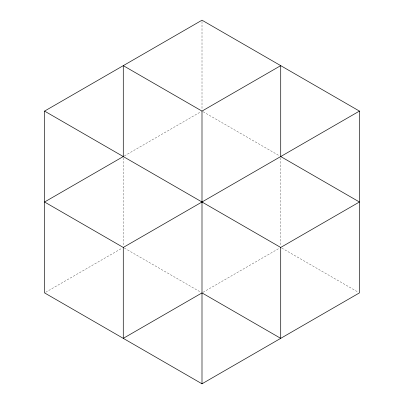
<?xml version="1.0" encoding="UTF-8"?>
<svg xmlns="http://www.w3.org/2000/svg" width="404" height="404" viewBox="0 0 404 404"><rect width="100%" height="100%" fill="white"/><g stroke="black" fill="none" stroke-linecap="round" stroke-linejoin="round"><path stroke-width="0.3" stroke-dasharray="2.02 1.52" d="M124.366 155.924L200.919 111.726M45.647 292.274L122.195 248.081M203.081 292.274L279.634 248.076M203.096 111.731L279.624 155.914M281.81 248.081L358.338 292.264M124.376 248.086L200.904 292.269M280.719 157.802L280.719 246.193M202.005 21.452L202.005 109.848M123.281 157.807L123.281 246.198"/><path stroke-width="0.61" d="M44.566 111.105L202.005 20.2L359.439 111.095L359.434 292.895L201.995 383.8L44.561 292.905L44.566 111.105L280.709 247.445L359.434 201.995L280.719 156.545L280.719 65.645L201.995 111.095L123.281 65.65L123.281 156.55L44.561 202L123.276 247.445L359.439 111.095M280.709 247.445L280.709 338.345L201.995 292.9L123.276 338.35L123.276 247.445M201.995 111.095L201.995 383.8"/></g></svg>
